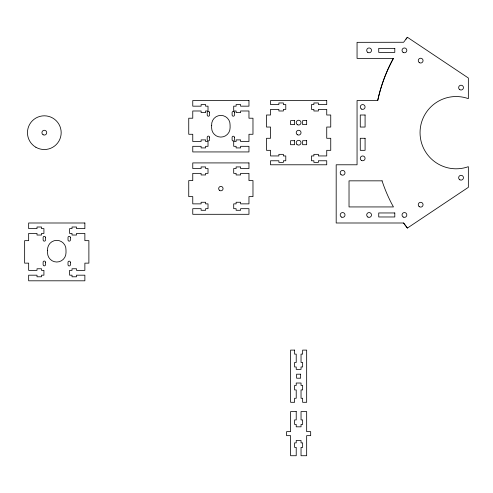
<?xml version="1.0" encoding="UTF-8"?>
<svg xmlns="http://www.w3.org/2000/svg" width="493" height="493" viewBox="0 0 493 493"><rect width="100%" height="100%" fill="white"/><g stroke="black" fill="none" stroke-linecap="round" stroke-linejoin="round"><path stroke-width="0.74" d="M377.712 100.547C380.836 85.831 386.142 71.577 393.402 58.396L357.055 58.396L357.055 42.336L403.625 42.262L407.391 37.271L468.35 78.005L468.35 98.649A36.131 36.131 0 0 0 456.179 96.536L455.292 96.548A36.131 36.131 0 0 0 449.129 97.232L448.26 97.411A36.131 36.131 0 0 0 445.69 98.089L444.846 98.36A36.131 36.131 0 0 0 424.313 115.633L423.906 116.422A36.131 36.131 0 0 0 422.797 118.838L422.47 119.663A36.131 36.131 0 0 0 421.127 123.885L420.923 124.747A36.131 36.131 0 0 0 420.923 140.585L421.127 141.448A36.131 36.131 0 0 0 422.47 145.669L422.797 146.495A36.131 36.131 0 0 0 423.906 148.911L424.313 149.699A36.131 36.131 0 0 0 444.846 166.973L445.69 167.244A36.131 36.131 0 0 0 448.26 167.922L449.129 168.101A36.131 36.131 0 0 0 455.292 168.785L456.179 168.797A36.131 36.131 0 0 0 468.35 166.683L468.35 187.328L407.391 228.062L403.57 222.996L336.183 222.996L336.183 164.785L357.055 164.785L357.055 100.547L377.712 100.547C380.886 85.837 386.185 71.602 393.402 58.396M405.918 39.175L407.428 37.295M403.57 222.996L407.409 228.049M45.522 237.54L45.516 240.097A1.196 1.196 0 0 1 43.137 240.097L43.125 237.54A1.196 1.196 0 0 1 44.327 236.344A1.196 1.196 0 0 1 45.522 237.54M45.516 262.251L45.504 264.809A1.196 1.196 0 0 1 43.125 264.809L43.119 262.251A1.196 1.196 0 0 1 44.315 261.056A1.196 1.196 0 0 1 45.516 262.251M70.413 237.54L70.407 240.097A1.196 1.196 0 0 1 68.028 240.097L68.016 237.54A1.196 1.196 0 0 1 69.217 236.344A1.196 1.196 0 0 1 70.413 237.54M70.407 262.356L70.394 264.907A1.196 1.196 0 0 1 68.016 264.907L68.009 262.356A1.196 1.196 0 0 1 69.205 261.154A1.196 1.196 0 0 1 70.407 262.356M209.617 112.601L209.605 115.152A1.196 1.196 0 0 1 207.226 115.152L207.22 112.601A1.196 1.196 0 0 1 208.416 111.4A1.196 1.196 0 0 1 209.617 112.601M209.605 137.313L209.593 139.864A1.196 1.196 0 0 1 207.22 139.864L207.208 137.313A1.196 1.196 0 0 1 208.41 136.111A1.196 1.196 0 0 1 209.605 137.313M234.508 112.601L234.495 115.152A1.196 1.196 0 0 1 232.117 115.152L232.111 112.601A1.196 1.196 0 0 1 233.306 111.4A1.196 1.196 0 0 1 234.508 112.601M234.495 137.411L234.483 139.969A1.196 1.196 0 0 1 232.111 139.969L232.098 137.411A1.196 1.196 0 0 1 233.3 136.216A1.196 1.196 0 0 1 234.495 137.411M47.587 250.456L47.538 252.792A9.231 9.231 0 0 0 56.769 262.023A9.231 9.231 0 0 0 66.007 252.792L65.994 250.019A9.231 9.231 0 0 0 56.603 240.35A9.231 9.231 0 0 0 47.568 250.345L47.587 250.456M211.676 125.512L211.626 127.847A9.231 9.231 0 0 0 220.864 137.085A9.231 9.231 0 0 0 230.095 127.847L230.083 125.074A9.231 9.231 0 0 0 220.698 115.405A9.231 9.231 0 0 0 211.663 125.407L211.676 125.512M394.794 48.363L378.735 48.363L378.735 52.375L394.794 52.375L394.794 48.363M248.965 100.547L192.763 100.547L192.763 106.168L201.113 106.168L201.113 104.565L205.606 104.565L205.606 106.168L208.015 106.168L208.015 110.987L205.606 110.987L205.606 112.595L201.113 112.595L201.113 110.987L192.763 110.987L192.763 118.215L188.745 118.215L188.745 134.275L192.763 134.275L192.763 141.497L201.113 141.497L201.113 139.895L205.606 139.895L205.606 141.497L208.015 141.497L208.015 146.316L205.606 146.316L205.606 147.925L201.113 147.925L201.113 146.316L192.763 146.316L192.763 151.936L248.965 151.936L248.965 146.316L240.615 146.316L240.615 147.925L236.116 147.925L236.116 146.316L233.707 146.316L233.707 141.497L236.116 141.497L236.116 139.895L240.615 139.895L240.615 141.497L248.965 141.497L248.965 134.275L252.977 134.275L252.977 118.215L248.965 118.215L248.965 110.987L240.615 110.987L240.615 112.595L236.116 112.595L236.116 110.987L233.707 110.987L233.707 106.168L236.116 106.168L236.116 104.565L240.615 104.565L240.615 106.168L248.965 106.168L248.965 100.547M326.736 100.547L270.528 100.547L270.528 104.565L278.878 104.565L278.878 102.957L283.376 102.957L283.376 104.565L285.786 104.565L285.786 109.384L283.376 109.384L283.376 110.987L278.878 110.987L278.878 109.384L270.528 109.384L270.528 115.005L266.516 115.005L266.516 127.046L270.528 127.046L270.528 138.286L266.516 138.286L266.516 150.328L270.528 150.328L270.528 155.948L278.878 155.948L278.878 154.346L283.376 154.346L283.376 155.948L285.786 155.948L285.786 160.767L283.376 160.767L283.376 162.376L278.878 162.376L278.878 160.767L270.528 160.767L270.528 164.785L326.736 164.785L326.736 160.767L318.386 160.767L318.386 162.376L313.887 162.376L313.887 160.767L311.477 160.767L311.477 155.948L313.887 155.948L313.887 154.346L318.386 154.346L318.386 155.948L326.736 155.948L326.736 150.328L330.748 150.328L330.748 138.286L326.736 138.286L326.736 127.046L330.748 127.046L330.748 115.005L326.736 115.005L326.736 109.384L318.386 109.384L318.386 110.987L313.887 110.987L313.887 109.384L311.477 109.384L311.477 104.565L313.887 104.565L313.887 102.957L318.386 102.957L318.386 104.565L326.736 104.565L326.736 100.547M365.085 115.005L360.266 115.005L360.266 127.046L365.085 127.046L365.085 115.005M294.617 120.625L290.605 120.625L290.605 124.637L294.617 124.637L294.617 120.625M306.664 120.625L302.647 120.625L302.647 124.637L306.664 124.637L306.664 120.625M365.085 138.286L360.266 138.286L360.266 150.328L365.085 150.328L365.085 138.286M294.617 140.696L290.605 140.696L290.605 144.708L294.617 144.708L294.617 140.696M306.664 140.696L302.647 140.696L302.647 144.708L306.664 144.708L306.664 140.696M248.965 162.918L192.763 162.918L192.763 168.538L201.113 168.538L201.113 166.93L205.606 166.93L205.606 168.538L208.015 168.538L208.015 173.357L205.606 173.357L205.606 174.96L201.113 174.96L201.113 173.357L192.763 173.357L192.763 180.58L188.745 180.58L188.745 196.639L192.763 196.639L192.763 203.868L201.113 203.868L201.113 202.259L205.606 202.259L205.606 203.868L208.015 203.868L208.015 208.681L205.606 208.681L205.606 210.289L201.113 210.289L201.113 208.681L192.763 208.681L192.763 214.301L248.965 214.301L248.965 208.681L240.615 208.681L240.615 210.289L236.116 210.289L236.116 208.681L233.707 208.681L233.707 203.868L236.116 203.868L236.116 202.259L240.615 202.259L240.615 203.868L248.965 203.868L248.965 196.639L252.977 196.639L252.977 180.58L248.965 180.58L248.965 173.357L240.615 173.357L240.615 174.96L236.116 174.96L236.116 173.357L233.707 173.357L233.707 168.538L236.116 168.538L236.116 166.93L240.615 166.93L240.615 168.538L248.965 168.538L248.965 162.918M382.087 180.839L349.026 180.839L349.026 206.937L393.457 206.937L391.559 203.486A154.149 154.149 0 0 1 382.654 182.626L382.087 180.839M394.794 212.958L378.735 212.958L378.735 216.975L394.794 216.975L394.794 212.958M84.87 222.996L28.662 222.996L28.662 228.616L37.012 228.616L37.012 227.008L41.511 227.008L41.511 228.616L43.92 228.616L43.92 233.429L41.511 233.429L41.511 235.038L37.012 235.038L37.012 233.429L28.662 233.429L28.662 240.658L24.65 240.658L24.65 263.139L28.662 263.139L28.662 270.367L37.012 270.367L37.012 268.759L41.511 268.759L41.511 270.367L43.92 270.367L43.92 275.186L41.511 275.186L41.511 276.789L37.012 276.789L37.012 275.186L28.662 275.186L28.662 280.807L84.87 280.807L84.87 275.186L76.52 275.186L76.52 276.789L72.021 276.789L72.021 275.186L69.612 275.186L69.612 270.367L72.021 270.367L72.021 268.759L76.52 268.759L76.52 270.367L84.87 270.367L84.87 263.139L88.882 263.139L88.882 240.658L84.87 240.658L84.87 233.429L76.52 233.429L76.52 235.038L72.021 235.038L72.021 233.429L69.612 233.429L69.612 228.616L72.021 228.616L72.021 227.008L76.52 227.008L76.52 228.616L84.87 228.616L84.87 222.996M294.617 350.104L290.605 350.104L290.605 402.294L294.617 402.294L294.617 398.276L296.225 398.276L296.225 389.926L294.617 389.926L294.617 385.434L296.225 385.434L296.225 383.024L301.038 383.024L301.038 385.434L302.647 385.434L302.647 389.926L301.038 389.926L301.038 398.276L302.647 398.276L302.647 402.294L306.664 402.294L306.664 350.104L302.647 350.104L302.647 354.116L301.038 354.116L301.038 362.466L302.647 362.466L302.647 366.965L301.038 366.965L301.038 369.374L296.225 369.374L296.225 366.965L294.617 366.965L294.617 362.466L296.225 362.466L296.225 354.116L294.617 354.116L294.617 350.104M300.638 374.193L296.626 374.193L296.626 378.205L300.638 378.205L300.638 374.193M296.225 411.569L290.605 411.569L290.605 431.64L286.587 431.64L286.587 435.658L290.605 435.658L290.605 455.729L296.225 455.729L296.225 447.379L294.617 447.379L294.617 442.88L296.225 442.88L296.225 440.471L301.038 440.471L301.038 442.88L302.647 442.88L302.647 447.379L301.038 447.379L301.038 455.729L306.664 455.729L306.664 435.658L310.676 435.658L310.676 431.64L306.664 431.64L306.664 411.569L301.038 411.569L301.038 419.919L302.647 419.919L302.647 424.418L301.038 424.418L301.038 426.821L296.225 426.821L296.225 424.418L294.617 424.418L294.617 419.919L296.225 419.919L296.225 411.569M459.796 89.671A2.41 2.41 0 0 0 463.457 87.674A2.41 2.41 0 0 0 459.901 85.499A2.41 2.41 0 0 0 459.796 89.671M459.846 179.803A2.41 2.41 0 0 0 463.457 177.72A2.41 2.41 0 0 0 459.846 175.631A2.41 2.41 0 0 0 459.846 179.803M297.427 124.717A2.41 2.41 0 0 0 301.038 122.628A2.41 2.41 0 0 0 297.427 120.545A2.41 2.41 0 0 0 297.427 124.717M296.928 144.406A2.41 2.41 0 0 0 300.958 143.327A2.41 2.41 0 0 0 298.006 140.376A2.41 2.41 0 0 0 296.928 144.406M297.427 134.755A2.41 2.41 0 0 0 301.038 132.666A2.41 2.41 0 0 0 297.427 130.583A2.41 2.41 0 0 0 297.427 134.755M219.299 190.169A2.206 2.206 0 0 0 222.996 189.183A2.206 2.206 0 0 0 220.291 186.477A2.206 2.206 0 0 0 219.299 190.169M367.796 52.394A2.41 2.41 0 0 0 371.506 50.483A2.41 2.41 0 0 0 368 48.228A2.41 2.41 0 0 0 367.796 52.394M403.126 52.394A2.41 2.41 0 0 0 406.836 50.483A2.41 2.41 0 0 0 403.329 48.228A2.41 2.41 0 0 0 403.126 52.394M403.225 217.049A2.41 2.41 0 0 0 406.836 214.966A2.41 2.41 0 0 0 403.225 212.877A2.41 2.41 0 0 0 403.225 217.049M367.895 217.049A2.41 2.41 0 0 0 371.506 214.966A2.41 2.41 0 0 0 367.895 212.877A2.41 2.41 0 0 0 367.895 217.049M361.474 109.058A2.41 2.41 0 0 0 365.085 106.975A2.41 2.41 0 0 0 361.474 104.886A2.41 2.41 0 0 0 361.474 109.058M361.474 160.447A2.41 2.41 0 0 0 365.085 158.358A2.41 2.41 0 0 0 361.474 156.275A2.41 2.41 0 0 0 361.474 160.447M341.402 217.049A2.41 2.41 0 0 0 345.014 214.966A2.41 2.41 0 0 0 341.402 212.877A2.41 2.41 0 0 0 341.402 217.049M341.014 174.621A2.41 2.41 0 0 0 344.964 173.283A2.41 2.41 0 0 0 341.828 170.529A2.41 2.41 0 0 0 341.014 174.621M419.457 62.71A2.41 2.41 0 0 0 423.068 60.627A2.41 2.41 0 0 0 419.457 58.538A2.41 2.41 0 0 0 419.457 62.71M419.149 206.579A2.41 2.41 0 0 0 423.043 205.082A2.41 2.41 0 0 0 419.796 202.457A2.41 2.41 0 0 0 419.149 206.579M35.89 147.271A16.861 16.861 0 0 0 61.181 132.666A16.861 16.861 0 0 0 35.89 118.067A16.861 16.861 0 0 0 35.89 147.271M43.119 134.755A2.41 2.41 0 0 0 46.73 132.666A2.41 2.41 0 0 0 43.119 130.583A2.41 2.41 0 0 0 43.119 134.755"/></g></svg>
